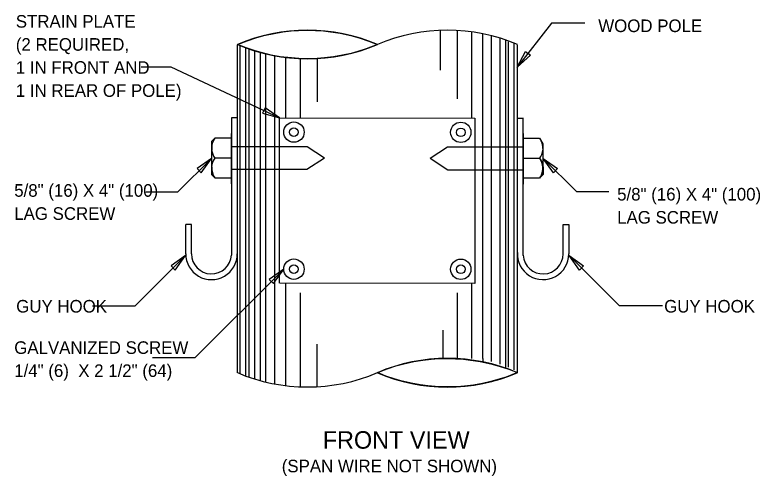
# Model space of a CAD drawing. Extents: x 1.2 to 16.4, y 0.2 to 10.
# Drawn here: x 1.2 to 6.52, y 6.72 to 10.02 of the extents above; entities that cross this region are included whole.
import ezdxf

# ---------------------------------------------------------------- set-up
doc = ezdxf.new("R2010")
doc.units = 0
for name, color, linetype in [('SD_P_Dimension Lines', 7, 'Continuous'), ('SD_P_Dimension Text', 7, 'Continuous'), ('SD_P_Prop Hidden Lines', 7, 'Continuous'), ('SD_P_Prop Object Lines', 7, 'Continuous'), ('SD_P_Shading', 7, 'Continuous'), ('SD_P_Subtitles', 7, 'Continuous')]:
    doc.layers.add(name, color=color, linetype=linetype)

msp = doc.modelspace()

# ---------------------------------------------------------------- linework, layer by layer
at = {"layer": 'SD_P_Dimension Lines'}
for p, q in [((5.032, 9.957), (4.787, 9.643)), ((5.271, 9.957), (5.032, 9.957)), ((4.787, 9.643), (4.847, 9.755)), ((4.847, 9.755), (4.881, 9.729)), ((4.881, 9.729), (4.787, 9.643)), ((2.1, 9.645), (2.312, 9.645)), ((2.312, 9.645), (3.09, 9.279)), ((2.986, 9.351), (2.968, 9.313)), ((3.09, 9.279), (2.986, 9.351)), ((2.968, 9.313), (3.09, 9.279)), ((2.363, 8.75), (2.603, 8.99)), ((2.603, 8.99), (2.5, 8.917)), ((2.529, 8.887), (2.603, 8.99)), ((5.213, 8.75), (4.973, 8.99)), ((5.047, 8.887), (4.973, 8.99)), ((4.973, 8.99), (5.076, 8.917)), ((2.5, 8.917), (2.529, 8.887)), ((5.076, 8.917), (5.047, 8.887)), ((2.134, 8.75), (2.363, 8.75)), ((5.442, 8.75), (5.213, 8.75)), ((2.058, 7.935), (2.418, 8.295)), ((2.418, 8.295), (2.315, 8.222)), ((2.344, 8.192), (2.418, 8.295)), ((5.518, 7.935), (5.158, 8.295)), ((5.232, 8.192), (5.158, 8.295)), ((5.158, 8.295), (5.261, 8.222)), ((2.315, 8.222), (2.344, 8.192)), ((5.261, 8.222), (5.232, 8.192)), ((2.487, 7.566), (3.119, 8.198)), ((3.119, 8.198), (3.016, 8.125)), ((3.045, 8.095), (3.119, 8.198)), ((3.016, 8.125), (3.045, 8.095)), ((1.752, 7.935), (2.058, 7.935)), ((5.824, 7.935), (5.518, 7.935)), ((2.181, 7.566), (2.487, 7.566))]:
    msp.add_line(p, q, dxfattribs=at)
at = {"layer": 'SD_P_Prop Hidden Lines'}
for p, q in [((3.2871, 9.0728), (2.7464, 9.0728)), ((3.4101, 8.9926), (3.2871, 9.0728)), ((4.165, 8.9916), (4.288, 9.0717)), ((4.288, 9.0717), (4.8286, 9.0717)), ((3.4101, 8.9926), (3.283, 8.9098)), ((4.165, 8.9916), (4.2921, 8.9087)), ((3.283, 8.9098), (2.7464, 8.9098)), ((4.2921, 8.9087), (4.8286, 8.9087))]:
    msp.add_line(p, q, dxfattribs=at)
for centre in [(3.1921, 9.1773), (4.3841, 9.1763), (3.1921, 8.1987), (4.3841, 8.1973)]:
    msp.add_circle(centre, 0.0308, dxfattribs=at)
at = {"layer": 'SD_P_Prop Object Lines'}
for p, q in [((4.236, 9.905), (4.236, 9.62)), ((4.358, 9.905), (4.358, 9.416)), ((4.4611, 9.8943), (4.4611, 9.2772)), ((4.542, 7.559), (4.542, 9.88)), ((4.603, 7.539), (4.603, 9.865)), ((4.664, 9.849), (4.664, 7.519)), ((2.787, 9.803), (2.787, 7.459)), ((2.787, 9.803), (2.787, 7.457)), ((2.808, 7.45), (2.808, 9.796)), ((4.705, 7.498), (4.705, 9.836)), ((4.725, 7.498), (4.725, 9.824)), ((4.766, 7.478), (4.766, 9.813)), ((4.787, 9.803), (4.787, 7.457)), ((2.849, 7.437), (2.849, 9.78)), ((2.869, 9.773), (2.869, 7.427)), ((2.91, 9.759), (2.91, 7.417)), ((2.951, 9.747), (2.951, 7.401)), ((2.991, 7.396), (2.991, 9.737)), ((3.053, 9.724), (3.053, 7.378)), ((3.1351, 9.2788), (3.1351, 9.7113)), ((3.236, 9.701), (3.236, 9.278)), ((3.359, 9.701), (3.359, 9.395)), ((4.358, 9.416), (4.358, 9.416)), ((2.786, 9.279), (2.745, 9.279)), ((2.745, 9.279), (2.745, 8.299)), ((3.09, 8.098), (3.09, 9.279)), ((3.0911, 9.2789), (4.4851, 9.2772)), ((4.484, 9.277), (4.484, 8.096)), ((4.787, 9.278), (4.828, 9.278)), ((4.828, 9.279), (4.828, 8.297)), ((2.744, 9.169), (2.744, 8.808)), ((4.829, 9.168), (4.829, 8.807)), ((2.627, 9.135), (2.603, 9.112)), ((2.6041, 9.1126), (2.6041, 9.0506)), ((2.745, 9.135), (2.627, 9.135)), ((2.7461, 9.1166), (2.7461, 9.1354)), ((2.7461, 8.8716), (2.7461, 9.1166)), ((4.828, 9.134), (4.946, 9.134)), ((4.829, 9.1155), (4.829, 9.1344)), ((4.829, 8.8705), (4.829, 9.1155)), ((4.946, 9.134), (4.971, 9.093)), ((2.6041, 9.0506), (2.6041, 8.9286)), ((4.971, 9.093), (4.971, 9.0495)), ((4.971, 9.0495), (4.971, 8.9275)), ((2.745, 8.992), (2.626, 8.992)), ((4.828, 8.991), (4.947, 8.991)), ((2.6041, 8.9286), (2.6041, 8.8756)), ((4.971, 8.9275), (4.971, 8.89)), ((4.9721, 8.9286), (4.9721, 8.8756)), ((2.603, 8.875), (2.627, 8.85)), ((2.627, 8.85), (2.745, 8.85)), ((2.627, 8.85), (2.745, 8.85)), ((2.7461, 8.8504), (2.7461, 8.8716)), ((4.946, 8.849), (4.828, 8.849)), ((4.946, 8.849), (4.828, 8.849)), ((4.829, 8.8494), (4.829, 8.8705)), ((4.971, 8.89), (4.946, 8.849)), ((4.973, 8.875), (4.949, 8.85)), ((2.418, 8.518), (2.418, 8.307)), ((2.4601, 8.5183), (2.4191, 8.5183)), ((2.459, 8.518), (2.459, 8.307)), ((5.114, 8.518), (5.114, 8.307)), ((5.115, 8.5183), (5.156, 8.5183)), ((5.155, 8.518), (5.155, 8.307)), ((4.4851, 8.0961), (3.0911, 8.0978)), ((3.1351, 7.3653), (3.1351, 8.0978)), ((4.4611, 8.0962), (4.4611, 7.5593)), ((3.236, 8.029), (3.236, 7.355)), ((4.358, 8.029), (4.358, 7.559)), ((4.256, 7.763), (4.256, 7.559)), ((3.359, 7.355), (3.359, 7.661)), ((4.542, 7.559), (4.542, 7.539))]:
    msp.add_line(p, q, dxfattribs=at)
for centre in [(3.1921, 9.1777), (4.3841, 9.1763), (3.1921, 8.1983), (4.3841, 8.1973)]:
    msp.add_circle(centre, 0.0728, dxfattribs=at)
for centre, radius, start, end in [((3.2888, 8.6314), 1.275, 66.9218, 113.0782), ((3.2888, 8.6314), 1.275, 66.9218, 113.0782), ((4.2884, 8.6314), 1.275, 66.9218, 113.0782), ((4.2884, 8.6314), 1.275, 66.9218, 113.0782), ((3.2888, 10.9774), 1.275, 246.9218, 293.0782), ((2.723, 9.0644), 0.1186, 143.1301, 185.8776), ((4.8523, 9.0618), 0.1183, 360, 25.1512), ((2.7221, 9.0627), 0.1186, 185.8776, 216.8699), ((4.853, 9.0617), 0.1186, 323.1301, 354.1224), ((2.7224, 8.9203), 0.1186, 143.1301, 176.0202), ((4.8526, 8.9193), 0.1186, 3.9801, 36.8699), ((4.8537, 8.9203), 0.1186, 3.9798, 36.8699), ((2.723, 8.9217), 0.1186, 176.0202, 216.8699), ((4.8532, 8.9217), 0.1186, 323.1301, 3.9798), ((4.8297, 8.9259), 0.1413, 338.1166, 0.6492), ((2.6032, 8.3073), 0.1841, 179.8795, 0), ((2.6032, 8.3073), 0.1431, 179.8795, 356.8118), ((4.9719, 8.3073), 0.1841, 176.5754, 0.1205), ((4.9719, 8.3073), 0.1431, 183.8845, 0.1205), ((4.2884, 6.2854), 1.275, 66.9218, 113.0782), ((3.2888, 8.6314), 1.275, 246.9218, 293.0782), ((3.2888, 8.6314), 1.275, 246.9218, 293.0782), ((4.2877, 8.6299), 1.275, 246.9218, 293.0782), ((4.2884, 8.6314), 1.275, 246.9218, 293.0782), ((4.2884, 8.6314), 1.275, 246.9218, 293.0782)]:
    msp.add_arc(centre, radius, start, end, dxfattribs=at)
at = {"layer": 'SD_P_Shading'}
for points in [[(2.789, 9.8044), (2.8579, 9.8314), (2.9206, 9.8521), (2.977, 9.8677), (3.0499, 9.8839), (3.1126, 9.8942), (3.1724, 9.9011), (3.2242, 9.9048), (3.2888, 9.9064), (3.403, 9.9013), (3.5234, 9.8847), (3.5983, 9.8683), (3.6652, 9.8496), (3.7275, 9.8286), (3.7886, 9.8044), (3.7076, 9.7731), (3.6496, 9.7545), (3.6001, 9.7409), (3.5391, 9.7272), (3.4741, 9.7159), (3.4106, 9.7082), (3.358, 9.7042), (3.2888, 9.7024), (3.2269, 9.7039), (3.1481, 9.7101), (3.0947, 9.7172), (3.0296, 9.729), (2.9569, 9.7463), (2.9076, 9.7607), (2.8498, 9.7803)], [(3.7886, 7.4584), (3.8575, 7.4854), (3.9202, 7.5061), (3.9766, 7.5217), (4.0495, 7.5379), (4.1122, 7.5482), (4.172, 7.5551), (4.2238, 7.5588), (4.2884, 7.5605), (4.4026, 7.5553), (4.523, 7.5387), (4.5979, 7.5223), (4.6648, 7.5036), (4.7271, 7.4826), (4.7882, 7.4584), (4.7072, 7.4271), (4.6492, 7.4085), (4.5997, 7.3949), (4.5387, 7.3812), (4.4737, 7.3699), (4.4102, 7.3622), (4.3576, 7.3582), (4.2884, 7.3564), (4.2265, 7.3579), (4.1477, 7.3642), (4.0943, 7.3712), (4.0292, 7.383), (3.9565, 7.4003), (3.9072, 7.4147), (3.8494, 7.4343)]]:
    msp.add_lwpolyline(points, close=True, dxfattribs=at)

# ---------------------------------------------------------------- texts
at = {"layer": 'SD_P_Dimension Text'}
for s, height, p in [('STRAIN PLATE', 0.09, (1.2051, 9.9245)), ('WOOD POLE', 0.09, (5.3661, 9.893)), ('(2 REQUIRED,', 0.09, (1.2051, 9.7597)), ('1 IN FRONT AND', 0.09, (1.2051, 9.5949)), ('1 IN REAR OF POLE)', 0.09, (1.2051, 9.4301)), ('5/8" (16) X 4" (100)', 0.089998, (1.1939, 8.7159)), ('5/8" (16) X 4" (100)', 0.089998, (5.501, 8.689)), ('LAG SCREW', 0.09, (1.1939, 8.5508)), ('LAG SCREW', 0.09, (5.501, 8.5239)), ('GUY HOOK', 0.09, (1.208, 7.8881)), ('GUY HOOK', 0.09, (5.8369, 7.8881)), ('GALVANIZED SCREW', 0.09, (1.1939, 7.5925)), ('1/4" (6)  X 2 1/2" (64)', 0.09, (1.1939, 7.4277)), ('(SPAN WIRE NOT SHOWN)', 0.09, (3.105, 6.746))]:
    msp.add_text(s, height=height, dxfattribs=at).set_placement(p)
at = {"layer": 'SD_P_Subtitles'}
msp.add_text('FRONT VIEW', height=0.125, dxfattribs=at).set_placement((3.398, 6.915))

doc.saveas('drawing.dxf')
